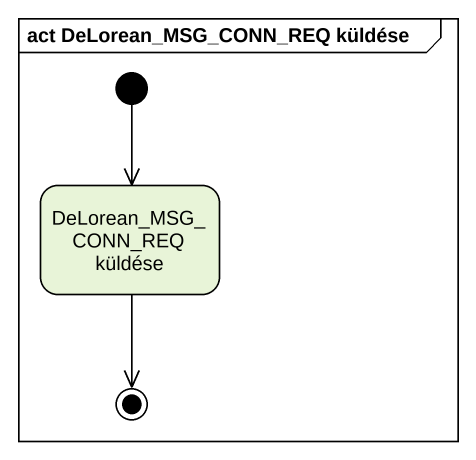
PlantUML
@startuml
mainframe act DeLorean_MSG_CONN_REQ küldése
hide empty description
state "DeLorean_MSG_CONN_REQ küldése" as DeLorean_MSG_CONN_REQ
[*] --> DeLorean_MSG_CONN_REQ
DeLorean_MSG_CONN_REQ --> [*]
@enduml
